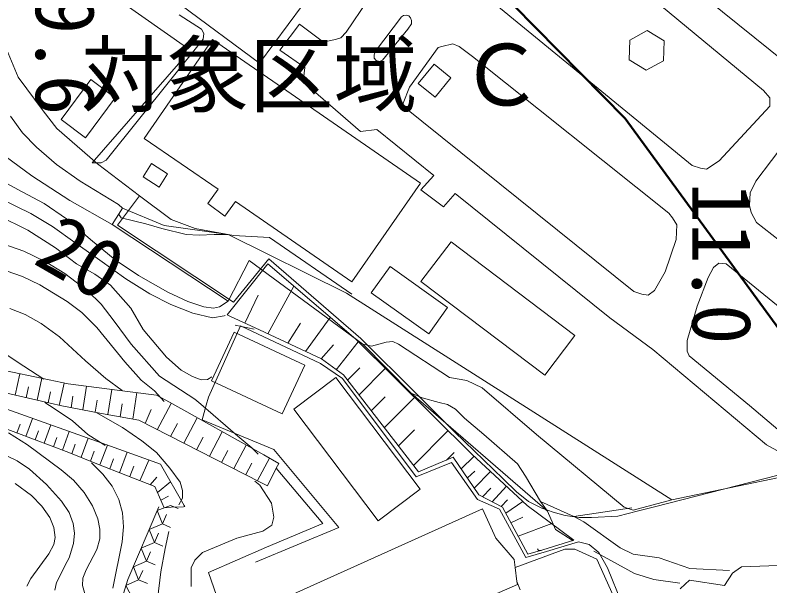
# Model space of a CAD drawing. Units: millimetres on the paper. Extents: x -1 to 831, y -18 to 611.
# Drawn here: x 471.4 to 587.7, y 69.4 to 157.3 of the extents above; entities that cross this region are included whole.
import ezdxf
from ezdxf.enums import TextEntityAlignment as Align

# ---------------------------------------------------------------- set-up
doc = ezdxf.new("R2010")
doc.units = ezdxf.units.MM
for name, color, linetype, lineweight in [('（基本）対象区域図', 52, 'Continuous', 50), ('（配置）現況', 8, 'Continuous', 9), ('（配置）現況-文字', 8, 'Continuous', 9), ('（配置）現況-法表示', 8, 'Continuous', 18)]:
    doc.layers.add(name, color=color, linetype=linetype, lineweight=lineweight)
doc.styles.add('ＭＳ ゴシック', font='')
doc.styles.get('ＭＳ ゴシック').set_extended_font_data('MS Gothic')

msp = doc.modelspace()

# ---------------------------------------------------------------- linework, layer by layer
at = {"layer": '（基本）対象区域図'}
msp.add_lwpolyline([(590.027, 107.602), (565.351, 141.363), (548.173, 158.779), (520.005, 189.407), (510.642, 203.57), (500.003, 215.045)], dxfattribs=at)
at = {"layer": '（配置）現況'}
for p, q in [((554.734, 172.131), (586.647, 145.643)), ((566.922, 168.668), (592.659, 147.831)), ((487.459, 159.506), (497.822, 152.268)), ((522.409, 154.631), (525.747, 159.631)), ((509.059, 149.856), (496.959, 158.806)), ((515.659, 158.793), (509.059, 149.856)), ((575.697, 134.118), (545.047, 159.231)), ((496.659, 157.293), (500.084, 155.106)), ((526.884, 151.718), (530.922, 157.006)), ((530.922, 157.006), (531.209, 157.206)), ((531.209, 157.206), (531.647, 157.256)), ((531.647, 157.256), (532.022, 157.156)), ((532.022, 157.156), (532.322, 156.868)), ((512.147, 151.856), (515.197, 155.881)), ((515.197, 155.881), (518.672, 153.256)), ((532.459, 155.906), (531.884, 155.131)), ((532.322, 156.868), (532.459, 156.431)), ((532.459, 156.431), (532.459, 155.906)), ((500.084, 155.106), (500.472, 154.443)), ((521.584, 153.793), (522.409, 154.631)), ((531.884, 155.131), (527.997, 150.331)), ((566.059, 153.431), (568.747, 154.906)), ((568.747, 154.906), (571.372, 153.293)), ((500.347, 153.543), (485.409, 134.956)), ((491.297, 138.268), (501.809, 153.493)), ((500.472, 154.443), (500.347, 153.543)), ((501.809, 153.493), (533.822, 131.381)), ((519.497, 153.256), (520.747, 153.518)), ((520.747, 153.518), (521.584, 153.793)), ((518.672, 153.256), (519.497, 153.256)), ((536.584, 152.293), (537.122, 152.431)), ((537.122, 152.431), (538.797, 152.843)), ((538.797, 152.843), (539.772, 152.431)), ((539.772, 152.431), (541.859, 150.906)), ((565.984, 150.368), (566.059, 153.431)), ((571.372, 153.293), (571.284, 150.231)), ((497.684, 151.443), (496.572, 149.793)), ((497.822, 152.268), (497.684, 151.443)), ((516.034, 149.218), (512.147, 151.856)), ((526.697, 151.156), (526.884, 151.718)), ((526.697, 150.618), (526.697, 151.156)), ((532.147, 146.181), (536.584, 152.293)), ((526.984, 150.281), (526.697, 150.618)), ((527.547, 150.131), (526.984, 150.281)), ((527.997, 150.331), (527.547, 150.131)), ((541.859, 150.906), (572.084, 126.756)), ((568.597, 148.768), (565.984, 150.368)), ((571.284, 150.231), (568.597, 148.768)), ((496.572, 149.793), (483.259, 134.518)), ((515.759, 147.006), (516.034, 149.218)), ((533.484, 146.731), (535.934, 149.718)), ((535.934, 149.718), (538.522, 147.631)), ((478.472, 141.181), (483.059, 147.356)), ((483.059, 147.356), (486.834, 144.543)), ((524.622, 139.368), (515.759, 147.006)), ((536.072, 144.618), (533.484, 146.731)), ((538.522, 147.631), (536.072, 144.618)), ((531.172, 143.693), (532.147, 146.181)), ((586.647, 145.643), (587.622, 144.518)), ((486.834, 144.543), (482.259, 138.368)), ((587.622, 144.518), (587.622, 143.268)), ((531.172, 143.268), (531.172, 143.693)), ((566.684, 114.706), (531.172, 143.268)), ((587.622, 143.268), (579.847, 134.818)), ((472.547, 139.143), (470.672, 141.706)), ((482.259, 138.368), (478.472, 141.181)), ((527.122, 139.643), (524.622, 139.368)), ((535.872, 132.568), (527.122, 139.643)), ((474.672, 136.943), (472.547, 139.143)), ((585.472, 131.718), (591.159, 139.206)), ((502.659, 130.443), (491.297, 138.268)), ((473.972, 132.531), (468.834, 136.243)), ((477.772, 134.281), (474.672, 136.943)), ((485.409, 134.956), (484.647, 134.506)), ((481.434, 131.693), (477.772, 134.281)), ((484.647, 134.506), (483.259, 134.518)), ((491.097, 132.381), (492.384, 134.393)), ((492.384, 134.393), (494.872, 132.806)), ((576.947, 133.693), (575.697, 134.118)), ((579.847, 134.818), (577.909, 133.568)), ((472.497, 130.068), (467.309, 132.806)), ((494.872, 132.806), (493.597, 130.793)), ((533.909, 130.343), (535.872, 132.568)), ((577.909, 133.568), (576.947, 133.693)), ((479.834, 128.731), (473.972, 132.531)), ((487.322, 128.106), (481.434, 131.693)), ((493.597, 130.793), (491.097, 132.381)), ((533.822, 131.381), (523.284, 116.168)), ((584.622, 129.906), (585.472, 131.718)), ((501.084, 128.256), (502.659, 130.443)), ((537.397, 127.718), (533.909, 130.343)), ((475.897, 128.231), (472.497, 130.068)), ((539.197, 129.793), (537.397, 127.718)), ((562.997, 110.643), (539.197, 129.793)), ((584.497, 127.968), (584.622, 129.906)), ((473.797, 126.706), (469.284, 128.931)), ((479.297, 125.918), (475.897, 128.231)), ((486.334, 125.043), (479.834, 128.731)), ((487.922, 127.518), (487.322, 128.106)), ((503.709, 126.331), (501.084, 128.256)), ((505.347, 128.568), (503.709, 126.331)), ((523.284, 116.168), (505.347, 128.568)), ((584.772, 126.856), (584.497, 127.968)), ((486.334, 125.043), (487.922, 127.518)), ((487.922, 127.518), (494.37, 124.884)), ((572.084, 126.756), (572.647, 126.068)), ((585.609, 125.331), (584.772, 126.856)), ((473.334, 124.168), (468.734, 126.443)), ((477.172, 124.706), (473.797, 126.706)), ((483.022, 122.731), (479.297, 125.918)), ((487.422, 126.506), (487.347, 126.618)), ((487.747, 126.068), (487.422, 126.506)), ((491.547, 125.106), (487.747, 126.068)), ((572.647, 126.068), (573.334, 124.956)), ((480.584, 122.256), (477.172, 124.706)), ((486.334, 125.043), (504.197, 113.206)), ((493.972, 124.418), (491.547, 125.106)), ((497.734, 123.506), (493.972, 124.418)), ((494.37, 124.884), (504.222, 123.468)), ((573.334, 124.956), (573.197, 122.731)), ((608.147, 107.556), (585.609, 125.331)), ((472.722, 120.893), (464.334, 123.856)), ((477.609, 121.443), (473.334, 124.168)), ((499.772, 123.356), (497.734, 123.506)), ((502.072, 123.481), (499.772, 123.356)), ((504.222, 123.468), (502.072, 123.481)), ((504.222, 123.468), (522.422, 114.443)), ((484.459, 119.518), (480.584, 122.256)), ((486.834, 119.593), (483.022, 122.731)), ((533.909, 116.268), (538.547, 122.368)), ((538.547, 122.368), (557.609, 107.918)), ((573.197, 122.731), (571.522, 117.743)), ((480.872, 118.981), (477.609, 121.443)), ((476.047, 119.343), (472.722, 120.893)), ((479.072, 117.468), (476.047, 119.343)), ((483.684, 117.356), (480.872, 118.981)), ((488.447, 116.668), (484.459, 119.518)), ((490.409, 117.168), (486.834, 119.593)), ((504.197, 113.206), (507.454, 119.496)), ((507.454, 119.496), (524.934, 106.581)), ((578.947, 118.393), (579.784, 119.081)), ((579.784, 119.081), (580.897, 118.943)), ((580.897, 118.943), (603.797, 100.331)), ((472.547, 117.006), (468.772, 118.293)), ((482.572, 114.793), (479.072, 117.468)), ((526.259, 114.506), (529.172, 118.568)), ((529.172, 118.568), (538.009, 112.256)), ((571.522, 117.743), (569.872, 114.831)), ((578.122, 116.868), (578.947, 118.393)), ((475.222, 115.731), (472.547, 117.006)), ((486.097, 115.656), (483.684, 117.356)), ((492.147, 114.356), (488.447, 116.668)), ((494.909, 114.618), (490.409, 117.168)), ((552.972, 101.806), (533.909, 116.268)), ((576.459, 112.431), (578.122, 116.868)), ((479.422, 113.168), (475.222, 115.731)), ((489.222, 112.143), (486.097, 115.656)), ((484.647, 112.768), (482.572, 114.793)), ((495.359, 112.718), (492.147, 114.356)), ((498.022, 113.156), (494.909, 114.618)), ((522.422, 114.443), (572.547, 82.631)), ((535.097, 108.181), (526.259, 114.506)), ((567.922, 114.281), (566.684, 114.706)), ((568.897, 114.131), (567.922, 114.281)), ((569.872, 114.831), (568.897, 114.131)), ((481.697, 111.468), (479.422, 113.168)), ((500.472, 112.356), (498.022, 113.156)), ((504.197, 113.206), (502.884, 112.331)), ((472.972, 111.156), (470.609, 112.093)), ((486.659, 110.156), (484.647, 112.768)), ((491.097, 108.831), (489.222, 112.143)), ((498.747, 111.381), (495.359, 112.718)), ((501.972, 112.156), (500.472, 112.356)), ((502.884, 112.331), (501.972, 112.156)), ((538.009, 112.256), (535.097, 108.181)), ((574.934, 107.156), (576.459, 112.431)), ((475.409, 109.768), (472.972, 111.156)), ((483.972, 109.168), (481.697, 111.468)), ((501.809, 110.643), (498.747, 111.381)), ((503.584, 110.956), (501.809, 110.643)), ((503.747, 110.993), (503.584, 110.956)), ((569.647, 105.781), (562.997, 110.643)), ((478.234, 107.718), (475.409, 109.768)), ((489.284, 106.593), (486.659, 110.156)), ((508.197, 108.906), (505.272, 109.531)), ((488.284, 103.881), (483.972, 109.168)), ((494.734, 104.606), (491.097, 108.831)), ((501.647, 100.931), (505.134, 108.418)), ((505.134, 108.418), (516.034, 103.368)), ((482.234, 104.006), (478.234, 107.718)), ((529.572, 106.981), (528.534, 106.918)), ((530.447, 106.606), (529.572, 106.981)), ((557.609, 107.918), (552.972, 101.806)), ((574.934, 105.493), (574.934, 107.156)), ((493.647, 101.668), (489.284, 106.593)), ((526.284, 106.306), (524.934, 106.581)), ((524.934, 106.581), (532.397, 99.056)), ((528.534, 106.918), (526.284, 106.306)), ((538.309, 101.443), (530.447, 106.606)), ((471.697, 103.881), (469.334, 105.456)), ((587.122, 91.068), (569.647, 105.781)), ((575.209, 104.793), (574.934, 105.493)), ((584.497, 97.168), (575.209, 104.793)), ((475.822, 101.218), (471.697, 103.881)), ((485.397, 101.281), (482.234, 104.006)), ((490.834, 101.043), (488.284, 103.881)), ((496.972, 102.568), (494.734, 104.606)), ((498.734, 101.631), (496.972, 102.568)), ((516.034, 103.368), (512.547, 95.868)), ((487.884, 99.443), (485.397, 101.281)), ((499.097, 98.143), (493.647, 101.668)), ((500.034, 101.106), (498.734, 101.631)), ((501.022, 101.156), (500.034, 101.106)), ((501.697, 101.556), (501.022, 101.156)), ((514.334, 96.593), (520.784, 101.468)), ((520.784, 101.468), (533.772, 84.243)), ((540.959, 101.006), (538.309, 101.443)), ((492.847, 99.393), (490.834, 101.043)), ((512.547, 95.868), (501.647, 100.931)), ((543.347, 99.868), (540.959, 101.006)), ((494.334, 97.768), (492.847, 99.393)), ((534.072, 98.343), (532.397, 99.056)), ((532.397, 99.056), (553.422, 80.868)), ((551.709, 92.668), (543.347, 99.868)), ((500.009, 97.343), (499.097, 98.143)), ((536.709, 97.631), (534.072, 98.343)), ((477.434, 96.706), (475.959, 97.631)), ((480.234, 94.768), (477.434, 96.706)), ((505.722, 92.443), (500.009, 97.343)), ((527.334, 79.393), (514.334, 96.593)), ((538.009, 97.318), (536.709, 97.631)), ((539.247, 96.593), (538.009, 97.318)), ((540.634, 95.181), (539.247, 96.593)), ((589.909, 92.581), (584.497, 97.168)), ((487.934, 93.743), (483.884, 96.068)), ((482.584, 92.693), (480.234, 94.768)), ((543.572, 92.681), (540.634, 95.181)), ((490.922, 91.718), (487.934, 93.743)), ((473.284, 91.106), (470.397, 92.918)), ((484.959, 91.206), (482.584, 92.693)), ((507.847, 90.618), (505.722, 92.443)), ((548.759, 88.143), (543.572, 92.681)), ((565.222, 81.468), (551.709, 92.668)), ((478.484, 87.256), (473.284, 91.106)), ((485.272, 90.993), (484.959, 91.206)), ((493.159, 89.881), (490.922, 91.718)), ((594.222, 87.218), (587.122, 91.068)), ((471.722, 88.606), (468.984, 89.918)), ((495.234, 87.468), (493.159, 89.881)), ((508.859, 89.656), (507.847, 90.618)), ((473.597, 87.343), (471.722, 88.606)), ((476.209, 84.968), (473.597, 87.343)), ((480.397, 85.643), (478.484, 87.256)), ((484.934, 86.581), (483.172, 88.306)), ((496.797, 85.356), (495.234, 87.468)), ((550.022, 86.243), (548.759, 88.143)), ((486.334, 84.706), (484.934, 86.581)), ((552.297, 82.356), (550.022, 86.243)), ((591.147, 86.468), (572.547, 82.631)), ((473.909, 83.281), (471.384, 85.156)), ((478.559, 82.406), (476.209, 84.968)), ((482.022, 83.731), (480.397, 85.643)), ((497.184, 84.043), (496.797, 85.356)), ((509.072, 84.881), (508.309, 85.493)), ((510.872, 82.093), (509.072, 84.881)), ((483.322, 81.668), (482.022, 83.731)), ((487.372, 82.643), (486.334, 84.706)), ((497.197, 82.856), (497.184, 84.043)), ((533.772, 84.243), (527.334, 79.393)), ((475.534, 81.631), (473.909, 83.281)), ((487.922, 80.593), (487.372, 82.643)), ((496.609, 81.856), (497.197, 82.856)), ((572.547, 82.631), (566.597, 81.043)), ((476.722, 79.906), (475.534, 81.631)), ((479.734, 80.643), (478.559, 82.406)), ((484.134, 79.681), (483.322, 81.668)), ((488.747, 70.331), (493.547, 81.531)), ((493.284, 80.956), (495.347, 81.756)), ((496.522, 81.268), (495.347, 81.756)), ((511.272, 79.943), (510.872, 82.093)), ((553.422, 80.868), (552.297, 82.356)), ((557.459, 80.043), (552.297, 82.356)), ((566.597, 81.043), (565.222, 81.468)), ((480.347, 78.968), (479.734, 80.643)), ((488.084, 78.456), (487.922, 80.593)), ((494.109, 78.893), (493.284, 80.956)), ((494.109, 78.893), (494.734, 80.331)), ((504.622, 63.793), (543.397, 81.218)), ((543.397, 81.218), (545.434, 76.718)), ((553.422, 80.868), (554.622, 78.031)), ((566.374, 81.361), (557.459, 80.043)), ((477.347, 78.356), (476.722, 79.906)), ((484.472, 78.081), (484.134, 79.681)), ((510.947, 78.731), (511.272, 79.943)), ((558.984, 79.243), (557.459, 80.043)), ((564.597, 75.231), (558.984, 79.243)), ((477.547, 76.831), (477.347, 78.356)), ((480.534, 77.456), (480.347, 78.968)), ((484.447, 76.618), (484.472, 78.081)), ((487.884, 76.156), (488.084, 78.456)), ((492.072, 78.068), (494.109, 78.893)), ((492.884, 76.018), (492.072, 78.068)), ((495.334, 78.368), (494.109, 78.893)), ((509.559, 77.768), (510.947, 78.731)), ((557.347, 76.318), (554.622, 78.031)), ((477.347, 75.731), (477.547, 76.831)), ((480.384, 75.893), (480.534, 77.456)), ((492.884, 76.018), (493.509, 77.456)), ((494.534, 75.131), (495.072, 77.718)), ((505.559, 76.693), (509.559, 77.768)), ((476.609, 74.281), (477.347, 75.731)), ((479.709, 73.656), (480.384, 75.893)), ((483.984, 74.943), (484.447, 76.618)), ((486.472, 69.031), (487.884, 76.156)), ((490.834, 75.193), (492.884, 76.018)), ((494.147, 75.481), (492.884, 76.018)), ((500.247, 74.506), (505.559, 76.693)), ((545.434, 76.718), (548.247, 73.418)), ((482.347, 71.818), (483.984, 74.943)), ((491.659, 73.143), (490.834, 75.193)), ((491.659, 73.143), (492.272, 74.593)), ((493.847, 71.543), (494.534, 75.131)), ((499.059, 73.318), (500.247, 74.506)), ((548.397, 72.206), (556.047, 75.018)), ((552.034, 74.818), (551.859, 75.068)), ((552.434, 74.793), (552.034, 74.818)), ((556.047, 75.018), (557.622, 75.018)), ((557.622, 75.018), (561.022, 73.456)), ((566.809, 71.243), (560.509, 74.706)), ((566.572, 74.256), (564.597, 75.231)), ((473.822, 70.506), (476.609, 74.281)), ((479.422, 73.118), (479.709, 73.656)), ((498.522, 72.143), (499.059, 73.318)), ((548.247, 73.418), (548.397, 72.206)), ((561.022, 73.456), (563.584, 67.768)), ((570.622, 73.656), (566.572, 74.256)), ((575.322, 72.043), (570.622, 73.656)), ((477.772, 69.881), (479.422, 73.118)), ((489.609, 72.318), (491.659, 73.143)), ((490.422, 70.268), (489.609, 72.318)), ((492.959, 72.581), (491.659, 73.143)), ((498.509, 69.256), (498.522, 72.143)), ((548.684, 70.043), (548.397, 72.206)), ((548.397, 72.206), (548.684, 70.043)), ((481.809, 70.531), (482.347, 71.818)), ((490.422, 70.268), (491.047, 71.706)), ((493.334, 67.243), (493.847, 71.543)), ((569.797, 70.356), (566.809, 71.243)), ((581.434, 71.731), (575.322, 72.043)), ((473.222, 69.318), (473.822, 70.506)), ((477.509, 68.718), (477.772, 69.881)), ((481.772, 69.443), (481.809, 70.531)), ((487.147, 65.143), (488.747, 70.331)), ((488.472, 69.418), (490.422, 70.268)), ((491.772, 69.706), (490.422, 70.268)), ((549.197, 68.768), (548.684, 70.043)), ((548.684, 70.043), (548.759, 69.593)), ((573.759, 69.768), (569.797, 70.356)), ((573.797, 69.768), (573.759, 69.768)), ((482.734, 66.043), (481.772, 69.443)), ((489.497, 67.456), (488.472, 69.418)), ((548.759, 69.593), (544.797, 67.831))]:
    msp.add_line(p, q, dxfattribs=at)
at = {"layer": '（配置）現況-法表示'}
for p, q in [((471.885, 147.711), (467.235, 158.698)), ((475.723, 142.511), (471.885, 147.711)), ((477.848, 139.798), (475.723, 142.511)), ((484.085, 134.386), (477.848, 139.798)), ((490.548, 129.461), (484.085, 134.386)), ((488.248, 126.373), (490.548, 129.461)), ((495.435, 125.786), (490.548, 129.461)), ((487.16, 124.911), (488.248, 126.373)), ((499.11, 124.411), (495.435, 125.786)), ((505.023, 113.073), (487.16, 124.911)), ((505.048, 123.336), (499.11, 124.411)), ((510.56, 123.023), (505.048, 123.336)), ((523.248, 114.311), (510.56, 123.023)), ((504.035, 111.111), (510.335, 118.948)), ((510.473, 119.736), (505.023, 113.073)), ((510.335, 118.948), (523.873, 107.336)), ((524.648, 107.473), (510.473, 119.736)), ((510.323, 108.173), (514.31, 115.523)), ((506.798, 109.823), (508.86, 114.148)), ((504.573, 110.861), (504.035, 111.111)), ((509.023, 108.773), (504.573, 110.861)), ((516.135, 105.461), (519.935, 110.711)), ((506.098, 109.398), (501.185, 98.448)), ((518.423, 103.636), (506.098, 109.398)), ((513.41, 106.736), (515.36, 109.848)), ((518.598, 104.311), (509.023, 108.773)), ((520.873, 102.648), (524.248, 106.973)), ((523.873, 107.336), (541.723, 89.623)), ((533.223, 98.923), (524.648, 107.473)), ((518.548, 104.348), (520.423, 106.511)), ((460.035, 104.573), (476.648, 101.086)), ((521.81, 101.311), (518.423, 103.636)), ((521.96, 101.848), (518.598, 104.311)), ((522.585, 101.036), (524.485, 102.948)), ((524.36, 98.748), (528.41, 102.836)), ((471.41, 98.723), (472.123, 102.023)), ((474.773, 97.948), (475.51, 101.336)), ((533.173, 86.136), (521.81, 101.311)), ((533.523, 86.911), (521.96, 101.848)), ((473.085, 98.336), (473.46, 100.011)), ((476.648, 101.086), (479.56, 100.473)), ((478.21, 97.161), (478.948, 100.598)), ((479.56, 100.473), (488.71, 99.311)), ((481.835, 96.461), (482.398, 100.111)), ((476.785, 97.498), (467.81, 99.573)), ((476.485, 97.561), (476.86, 99.261)), ((485.673, 95.748), (486.285, 99.611)), ((488.71, 99.311), (493.198, 98.748)), ((489.51, 95.036), (490.16, 99.123)), ((539.135, 93.023), (533.223, 98.923)), ((480.023, 96.798), (480.31, 98.573)), ((483.748, 96.111), (484.048, 97.986)), ((493.198, 98.748), (495.16, 97.636)), ((500.835, 97.211), (501.185, 98.448)), ((526.248, 96.311), (528.41, 98.498)), ((528.26, 93.698), (532.91, 98.373)), ((469.41, 96.848), (486.098, 90.861)), ((478.573, 97.073), (476.785, 97.498)), ((484.71, 95.936), (478.573, 97.073)), ((487.598, 95.398), (487.91, 97.386)), ((491.448, 94.348), (492.373, 96.511)), ((493.285, 93.411), (495.448, 97.473)), ((495.16, 97.636), (509.685, 89.523)), ((500.185, 94.936), (500.835, 97.211)), ((490.435, 94.861), (484.71, 95.936)), ((479.673, 89.898), (466.435, 94.861)), ((471.673, 92.898), (472.185, 94.273)), ((473.06, 92.386), (474.085, 95.161)), ((509.135, 85.361), (490.435, 94.861)), ((495.335, 92.386), (496.385, 94.373)), ((497.385, 91.336), (499.46, 95.236)), ((506.548, 92.311), (500.185, 94.936)), ((474.473, 91.848), (474.985, 93.248)), ((475.873, 91.336), (476.923, 94.148)), ((478.685, 90.261), (479.735, 93.136)), ((501.323, 89.348), (503.31, 93.098)), ((530.435, 90.911), (532.923, 93.411)), ((532.748, 87.898), (538.06, 93.261)), ((546.56, 85.873), (539.135, 93.023)), ((477.298, 90.786), (477.81, 92.211)), ((481.548, 89.161), (482.635, 92.111)), ((499.348, 90.336), (500.36, 92.248)), ((511.26, 90.361), (506.548, 92.311)), ((480.135, 89.711), (480.66, 91.173)), ((484.473, 88.011), (485.61, 91.048)), ((486.098, 90.861), (493.798, 88.123)), ((505.098, 87.423), (507.01, 91.023)), ((483.998, 88.173), (479.673, 89.898)), ((483.01, 88.573), (483.573, 90.086)), ((487.485, 86.798), (488.673, 89.948)), ((503.21, 88.373), (504.185, 90.211)), ((509.685, 89.523), (512.01, 88.223)), ((521.248, 78.361), (511.26, 90.361)), ((537.835, 88.723), (539.035, 89.923)), ((541.723, 89.623), (550.248, 81.761)), ((485.985, 87.398), (486.56, 88.948)), ((490.61, 85.561), (492.01, 88.748)), ((508.723, 85.573), (510.56, 89.036)), ((538.598, 88.386), (533.173, 86.136)), ((538.885, 89.173), (533.523, 86.911)), ((542.635, 82.661), (538.598, 88.386)), ((542.835, 83.386), (538.885, 89.173)), ((540.11, 87.386), (542.073, 89.298)), ((492.923, 84.661), (483.998, 88.173)), ((489.048, 86.186), (489.66, 87.786)), ((493.798, 88.123), (497.435, 81.723)), ((506.91, 86.498), (507.848, 88.261)), ((511.61, 87.473), (510.285, 84.786)), ((512.01, 88.223), (511.61, 87.473)), ((518.785, 78.961), (511.61, 87.473)), ((492.223, 84.923), (493.248, 86.111)), ((541.06, 85.998), (542.223, 87.036)), ((542.123, 84.436), (544.61, 86.961)), ((588.91, 86.423), (569.873, 81.536)), ((493.323, 83.748), (495.348, 85.411)), ((510.285, 84.786), (509.135, 85.361)), ((548.648, 83.848), (546.56, 85.873)), ((494.373, 81.398), (492.923, 84.661)), ((543.41, 83.098), (544.648, 84.436)), ((544.873, 82.323), (547.06, 84.698)), ((550.473, 82.336), (548.648, 83.848)), ((493.86, 82.561), (495.048, 83.173)), ((546.01, 81.161), (542.635, 82.661)), ((546.473, 81.486), (542.835, 83.386)), ((546.273, 81.586), (547.235, 82.623)), ((494.923, 81.423), (494.373, 81.398)), ((495.448, 81.461), (494.923, 81.423)), ((497.348, 81.561), (495.448, 81.461)), ((497.535, 81.573), (497.348, 81.561)), ((497.435, 81.723), (497.535, 81.573)), ((550.36, 74.223), (546.473, 81.486)), ((546.96, 80.573), (549.61, 82.348)), ((550.248, 81.761), (555.448, 77.898)), ((552.535, 81.336), (550.473, 82.336)), ((569.873, 81.536), (567.423, 80.911)), ((550.085, 73.723), (546.01, 81.161)), ((554.248, 80.736), (552.535, 81.336)), ((556.098, 80.198), (554.248, 80.736)), ((567.423, 80.911), (564.248, 80.098)), ((547.748, 79.086), (549.623, 79.948)), ((558.285, 79.911), (556.098, 80.198)), ((560.16, 79.886), (558.285, 79.911)), ((564.248, 80.098), (560.16, 79.886)), ((508.41, 73.023), (521.248, 78.361)), ((510.098, 75.323), (518.785, 78.961)), ((548.873, 77.011), (554.048, 78.948)), ((555.448, 77.898), (557.435, 76.398)), ((557.435, 76.398), (552.685, 74.936)), ((558.173, 76.136), (553.26, 74.661)), ((559.81, 75.723), (558.173, 76.136)), ((561.285, 74.523), (559.81, 75.723)), ((501.173, 71.398), (510.098, 75.323)), ((553.26, 74.661), (550.085, 73.723)), ((552.685, 74.936), (550.36, 74.223)), ((562.635, 72.123), (561.285, 74.523)), ((566.148, 63.548), (562.635, 72.123)), ((582.26, 71.598), (583.26, 72.273)), ((583.26, 72.273), (593.46, 72.711)), ((509.148, 48.661), (501.173, 71.398)), ((580.635, 69.398), (581.873, 71.336)), ((581.873, 71.336), (582.26, 71.598)), ((574.623, 69.636), (575.248, 70.223)), ((575.248, 70.223), (580.635, 69.398)), ((573.848, 68.886), (574.623, 69.636))]:
    msp.add_line(p, q, dxfattribs=at)

# ---------------------------------------------------------------- texts
at = {"layer": '（基本）対象区域図', "color": 7, "style": 'ＭＳ ゴシック'}
msp.add_text('対象区域 Ｃ', height=9.494, dxfattribs=at).set_placement((481.559, 140.508), align=Align.BOTTOM_LEFT)
at = {"layer": '（配置）現況-文字', "style": 'ＭＳ ゴシック'}
for s, rotation, p in [('9.6', 270, (471.834, 160.556)), ('11.0', 270, (572.947, 131.481)), ('20', 330, (472.562, 116.771))]:
    msp.add_text(s, height=9.164, rotation=rotation, dxfattribs=at).set_placement(p, align=Align.BOTTOM_LEFT)

doc.saveas('drawing.dxf')
